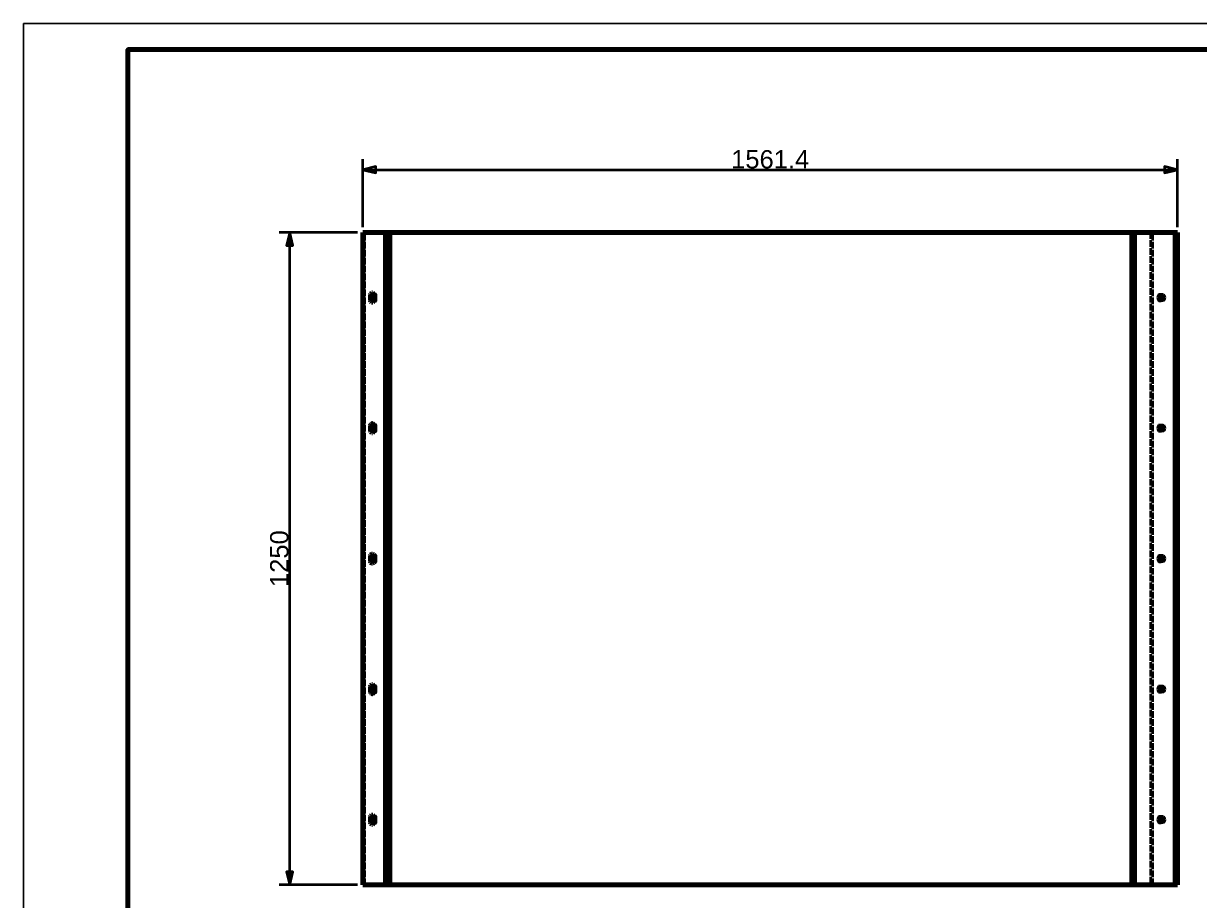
# Model space of a CAD drawing. Header units: millimetres. Extents: x 0 to 420, y 0 to 297.
# Drawn here: x 0 to 225.3, y 129 to 297 of the extents above; entities that cross this region are included whole.
import ezdxf
from ezdxf.enums import TextEntityAlignment as Align

# ---------------------------------------------------------------- set-up
doc = ezdxf.new("R2010")
doc.units = ezdxf.units.MM
doc.linetypes.add('DASHED', pattern=[1.524, 1.27, -0.254])
doc.styles.add('GOST', font='Arial')

msp = doc.modelspace()

# ---------------------------------------------------------------- linework, layer by layer
at = {"color": 7, "lineweight": 35}
for p, q in [((65, 258), (65, 271)), ((221.14, 258), (221.14, 271)), ((65, 269), (221.14, 269)), ((64, 257), (49, 257)), ((51, 132), (51, 257)), ((64, 132), (49, 132))]:
    msp.add_line(p, q, dxfattribs=at)
at = {"color": 1, "lineweight": 70}
for p, q in [((69.34, 257), (65, 257)), ((65, 132), (65, 257)), ((69.38, 257), (69.34, 257)), ((69.34, 257), (69.34, 132)), ((69.42, 257), (69.38, 257)), ((69.47, 257), (69.42, 257)), ((69.52, 257), (69.47, 257)), ((69.58, 257), (69.52, 257)), ((69.64, 257), (69.58, 257)), ((69.7, 257), (69.64, 257)), ((69.77, 257), (69.7, 257)), ((69.83, 257), (69.77, 257)), ((69.9, 257), (69.83, 257)), ((69.97, 257), (69.9, 257)), ((70.05, 257), (69.97, 257)), ((70.12, 257), (70.05, 257)), ((70.19, 257), (70.12, 257)), ((212.37, 257), (70.19, 257)), ((70.19, 257), (70.19, 132)), ((212.41, 257), (212.37, 257)), ((212.37, 257), (212.37, 132)), ((212.45, 257), (212.41, 257)), ((212.49, 257), (212.45, 257)), ((212.52, 257), (212.49, 257)), ((212.56, 257), (212.52, 257)), ((212.6, 257), (212.56, 257)), ((212.64, 257), (212.6, 257)), ((212.68, 257), (212.64, 257)), ((212.71, 257), (212.68, 257)), ((212.75, 257), (212.71, 257)), ((212.78, 257), (212.75, 257)), ((212.82, 257), (212.78, 257)), ((212.85, 257), (212.82, 257)), ((212.89, 257), (212.85, 257)), ((220.65, 257), (212.89, 257)), ((212.89, 257), (212.89, 132)), ((220.71, 257), (220.65, 257)), ((220.65, 257), (220.65, 132)), ((220.77, 257), (220.71, 257)), ((220.83, 257), (220.77, 257)), ((220.88, 257), (220.83, 257)), ((220.93, 257), (220.88, 257)), ((220.97, 257), (220.93, 257)), ((221.01, 257), (220.97, 257)), ((221.04, 257), (221.01, 257)), ((221.07, 257), (221.04, 257)), ((221.09, 257), (221.07, 257)), ((221.11, 257), (221.09, 257)), ((221.13, 257), (221.11, 257)), ((221.14, 257), (221.13, 257)), ((221.14, 257), (221.14, 257)), ((221.14, 132), (221.14, 257)), ((66.52, 245.03), (66.49, 244.8)), ((66.49, 244.8), (66.49, 244.2)), ((66.49, 244.8), (66.92, 244.8)), ((66.49, 244.2), (66.52, 243.97)), ((66.49, 244.2), (66.92, 244.2)), ((66.58, 245.22), (66.52, 245.03)), ((66.52, 243.97), (66.58, 243.78)), ((66.63, 245.3), (66.58, 245.22)), ((66.58, 243.78), (66.63, 243.7)), ((66.68, 245.35), (66.63, 245.3)), ((66.63, 243.7), (66.68, 243.65)), ((66.74, 245.39), (66.68, 245.35)), ((66.68, 243.65), (66.74, 243.61)), ((66.8, 245.4), (66.74, 245.39)), ((66.74, 243.61), (66.8, 243.6)), ((66.86, 245.39), (66.8, 245.4)), ((66.8, 243.6), (66.86, 243.61)), ((66.92, 245.35), (66.86, 245.39)), ((66.86, 243.61), (66.92, 243.65)), ((66.97, 245.3), (66.92, 245.35)), ((66.92, 244.8), (66.95, 245.03)), ((66.92, 244.2), (66.92, 244.8)), ((66.95, 243.97), (66.92, 244.2)), ((66.92, 243.65), (66.97, 243.7)), ((66.95, 245.03), (67.02, 245.23)), ((67.02, 243.77), (66.95, 243.97)), ((67.02, 245.22), (66.97, 245.3)), ((66.97, 243.7), (67.02, 243.78)), ((67.09, 245.03), (67.02, 245.22)), ((67.02, 243.78), (67.09, 243.97)), ((67.11, 244.8), (67.09, 245.03)), ((67.09, 243.97), (67.11, 244.2)), ((67.11, 244.2), (67.11, 244.8)), ((66.52, 220.03), (66.49, 219.8)), ((66.49, 219.8), (66.49, 219.2)), ((66.49, 219.8), (66.92, 219.8)), ((66.49, 219.2), (66.52, 218.97)), ((66.49, 219.2), (66.92, 219.2)), ((66.58, 220.22), (66.52, 220.03)), ((66.52, 218.97), (66.58, 218.78)), ((66.63, 220.3), (66.58, 220.22)), ((66.58, 218.78), (66.63, 218.7)), ((66.68, 220.35), (66.63, 220.3)), ((66.63, 218.7), (66.68, 218.65)), ((66.74, 220.39), (66.68, 220.35)), ((66.68, 218.65), (66.74, 218.61)), ((66.8, 220.4), (66.74, 220.39)), ((66.74, 218.61), (66.8, 218.6)), ((66.86, 220.39), (66.8, 220.4)), ((66.8, 218.6), (66.86, 218.61)), ((66.92, 220.35), (66.86, 220.39)), ((66.86, 218.61), (66.92, 218.65)), ((66.97, 220.3), (66.92, 220.35)), ((66.92, 219.8), (66.95, 220.03)), ((66.92, 219.2), (66.92, 219.8)), ((66.95, 218.97), (66.92, 219.2)), ((66.92, 218.65), (66.97, 218.7)), ((66.95, 220.03), (67.02, 220.23)), ((67.02, 218.77), (66.95, 218.97)), ((67.02, 220.22), (66.97, 220.3)), ((66.97, 218.7), (67.02, 218.78)), ((67.09, 220.03), (67.02, 220.22)), ((67.02, 218.78), (67.09, 218.97)), ((67.11, 219.8), (67.09, 220.03)), ((67.09, 218.97), (67.11, 219.2)), ((67.11, 219.2), (67.11, 219.8)), ((66.52, 195.03), (66.49, 194.8)), ((66.49, 194.8), (66.49, 194.2)), ((66.49, 194.8), (66.92, 194.8)), ((66.49, 194.2), (66.52, 193.97)), ((66.49, 194.2), (66.92, 194.2)), ((66.58, 195.22), (66.52, 195.03)), ((66.52, 193.97), (66.58, 193.78)), ((66.63, 195.3), (66.58, 195.22)), ((66.68, 195.35), (66.63, 195.3)), ((66.74, 195.39), (66.68, 195.35)), ((66.8, 195.4), (66.74, 195.39)), ((66.86, 195.39), (66.8, 195.4)), ((66.92, 195.35), (66.86, 195.39)), ((66.97, 195.3), (66.92, 195.35)), ((66.92, 194.8), (66.95, 195.03)), ((66.92, 194.2), (66.92, 194.8)), ((66.95, 193.97), (66.92, 194.2)), ((66.95, 195.03), (67.02, 195.23)), ((67.02, 193.77), (66.95, 193.97)), ((67.02, 195.22), (66.97, 195.3)), ((67.09, 195.03), (67.02, 195.22)), ((67.02, 193.78), (67.09, 193.97)), ((67.11, 194.8), (67.09, 195.03)), ((67.09, 193.97), (67.11, 194.2)), ((67.11, 194.2), (67.11, 194.8)), ((66.58, 193.78), (66.63, 193.7)), ((66.63, 193.7), (66.68, 193.65)), ((66.68, 193.65), (66.74, 193.61)), ((66.74, 193.61), (66.8, 193.6)), ((66.8, 193.6), (66.86, 193.61)), ((66.86, 193.61), (66.92, 193.65)), ((66.92, 193.65), (66.97, 193.7)), ((66.97, 193.7), (67.02, 193.78)), ((66.52, 170.03), (66.49, 169.8)), ((66.49, 169.8), (66.49, 169.2)), ((66.49, 169.8), (66.92, 169.8)), ((66.49, 169.2), (66.52, 168.97)), ((66.49, 169.2), (66.92, 169.2)), ((66.58, 170.22), (66.52, 170.03)), ((66.63, 170.3), (66.58, 170.22)), ((66.68, 170.35), (66.63, 170.3)), ((66.74, 170.39), (66.68, 170.35)), ((66.8, 170.4), (66.74, 170.39)), ((66.86, 170.39), (66.8, 170.4)), ((66.92, 170.35), (66.86, 170.39)), ((66.97, 170.3), (66.92, 170.35)), ((66.92, 169.8), (66.95, 170.03)), ((66.92, 169.2), (66.92, 169.8)), ((66.95, 168.97), (66.92, 169.2)), ((66.95, 170.03), (67.02, 170.23)), ((67.02, 170.22), (66.97, 170.3)), ((67.09, 170.03), (67.02, 170.22)), ((67.11, 169.8), (67.09, 170.03)), ((67.09, 168.97), (67.11, 169.2)), ((67.11, 169.2), (67.11, 169.8)), ((66.52, 168.97), (66.58, 168.78)), ((66.58, 168.78), (66.63, 168.7)), ((66.63, 168.7), (66.68, 168.65)), ((66.68, 168.65), (66.74, 168.61)), ((66.74, 168.61), (66.8, 168.6)), ((66.8, 168.6), (66.86, 168.61)), ((66.86, 168.61), (66.92, 168.65)), ((66.92, 168.65), (66.97, 168.7)), ((67.02, 168.77), (66.95, 168.97)), ((66.97, 168.7), (67.02, 168.78)), ((67.02, 168.78), (67.09, 168.97)), ((66.52, 145.03), (66.49, 144.8)), ((66.49, 144.8), (66.49, 144.2)), ((66.49, 144.8), (66.92, 144.8)), ((66.58, 145.22), (66.52, 145.03)), ((66.63, 145.3), (66.58, 145.22)), ((66.68, 145.35), (66.63, 145.3)), ((66.74, 145.39), (66.68, 145.35)), ((66.8, 145.4), (66.74, 145.39)), ((66.86, 145.39), (66.8, 145.4)), ((66.92, 145.35), (66.86, 145.39)), ((66.97, 145.3), (66.92, 145.35)), ((66.92, 144.8), (66.95, 145.03)), ((66.92, 144.2), (66.92, 144.8)), ((66.95, 145.03), (67.02, 145.23)), ((67.02, 145.22), (66.97, 145.3)), ((67.09, 145.03), (67.02, 145.22)), ((67.11, 144.8), (67.09, 145.03)), ((67.11, 144.2), (67.11, 144.8)), ((66.49, 144.2), (66.52, 143.97)), ((66.49, 144.2), (66.92, 144.2)), ((66.52, 143.97), (66.58, 143.78)), ((66.58, 143.78), (66.63, 143.7)), ((66.63, 143.7), (66.68, 143.65)), ((66.68, 143.65), (66.74, 143.61)), ((66.74, 143.61), (66.8, 143.6)), ((66.8, 143.6), (66.86, 143.61)), ((66.86, 143.61), (66.92, 143.65)), ((66.95, 143.97), (66.92, 144.2)), ((66.92, 143.65), (66.97, 143.7)), ((67.02, 143.77), (66.95, 143.97)), ((66.97, 143.7), (67.02, 143.78)), ((67.02, 143.78), (67.09, 143.97)), ((67.09, 143.97), (67.11, 144.2)), ((69.34, 132), (65, 132)), ((69.38, 132), (69.34, 132)), ((69.42, 132), (69.38, 132)), ((69.47, 132), (69.42, 132)), ((69.52, 132), (69.47, 132)), ((69.58, 132), (69.52, 132)), ((69.64, 132), (69.58, 132)), ((69.7, 132), (69.64, 132)), ((69.77, 132), (69.7, 132)), ((69.83, 132), (69.77, 132)), ((69.9, 132), (69.83, 132)), ((69.97, 132), (69.9, 132)), ((70.05, 132), (69.97, 132)), ((70.12, 132), (70.05, 132)), ((70.19, 132), (70.12, 132)), ((212.37, 132), (70.19, 132)), ((212.41, 132), (212.37, 132)), ((212.45, 132), (212.41, 132)), ((212.49, 132), (212.45, 132)), ((212.52, 132), (212.49, 132)), ((212.56, 132), (212.52, 132)), ((212.6, 132), (212.56, 132)), ((212.64, 132), (212.6, 132)), ((212.68, 132), (212.64, 132)), ((212.71, 132), (212.68, 132)), ((212.75, 132), (212.71, 132)), ((212.78, 132), (212.75, 132)), ((212.82, 132), (212.78, 132)), ((212.85, 132), (212.82, 132)), ((212.89, 132), (212.85, 132)), ((220.65, 132), (212.89, 132)), ((220.71, 132), (220.65, 132)), ((220.77, 132), (220.71, 132)), ((220.83, 132), (220.77, 132)), ((220.88, 132), (220.83, 132)), ((220.93, 132), (220.88, 132)), ((220.97, 132), (220.93, 132)), ((221.01, 132), (220.97, 132)), ((221.04, 132), (221.01, 132)), ((221.07, 132), (221.04, 132)), ((221.09, 132), (221.07, 132)), ((221.11, 132), (221.09, 132)), ((221.13, 132), (221.11, 132)), ((221.14, 132), (221.13, 132)), ((221.14, 132), (221.14, 132))]:
    msp.add_line(p, q, dxfattribs=at)
at = {"color": 5, "linetype": 'DASHED', "lineweight": 35}
for p, q in [((65, 257), (65.43, 257)), ((65.43, 257), (69.76, 257)), ((65.43, 132), (65.43, 257)), ((69.76, 257), (69.34, 257)), ((69.76, 257), (69.78, 257)), ((69.78, 257), (69.81, 257)), ((69.81, 257), (69.83, 257)), ((69.83, 257), (69.86, 257)), ((69.86, 257), (69.88, 257)), ((69.88, 257), (69.91, 257)), ((69.91, 257), (69.95, 257)), ((69.95, 257), (69.98, 257)), ((69.98, 257), (70.01, 257)), ((70.01, 257), (70.05, 257)), ((70.05, 257), (70.08, 257)), ((70.08, 257), (70.12, 257)), ((70.12, 257), (70.16, 257)), ((70.16, 257), (70.19, 257)), ((70.19, 257), (212.37, 257)), ((212.37, 257), (212.39, 257)), ((212.39, 257), (212.41, 257)), ((212.41, 257), (212.43, 257)), ((212.43, 257), (212.45, 257)), ((212.45, 257), (212.47, 257)), ((212.47, 257), (212.49, 257)), ((212.49, 257), (212.5, 257)), ((212.5, 257), (212.52, 257)), ((212.52, 257), (212.54, 257)), ((212.54, 257), (212.56, 257)), ((212.56, 257), (212.58, 257)), ((212.58, 257), (212.59, 257)), ((212.59, 257), (212.61, 257)), ((212.61, 257), (212.63, 257)), ((212.63, 257), (212.89, 257)), ((212.63, 257), (220.4, 257)), ((215.98, 257), (215.98, 132)), ((220.57, 257), (215.98, 257)), ((216.41, 257), (215.98, 257)), ((216.41, 257), (221, 257)), ((216.41, 132), (216.41, 257)), ((220.4, 257), (220.65, 257)), ((220.4, 257), (220.43, 257)), ((220.43, 257), (220.46, 257)), ((220.46, 257), (220.48, 257)), ((220.48, 257), (220.51, 257)), ((220.51, 257), (220.53, 257)), ((220.53, 257), (220.55, 257)), ((220.55, 257), (220.57, 257)), ((220.57, 257), (220.59, 257)), ((220.58, 257), (220.57, 257)), ((220.57, 257), (221, 257)), ((220.59, 257), (220.58, 257)), ((220.59, 257), (220.6, 257)), ((220.6, 257), (220.59, 257)), ((220.59, 257), (220.59, 257)), ((220.6, 257), (220.62, 257)), ((220.61, 257), (220.6, 257)), ((220.62, 257), (220.61, 257)), ((220.61, 257), (220.61, 257)), ((220.62, 257), (220.63, 257)), ((220.63, 257), (220.62, 257)), ((220.62, 257), (220.62, 257)), ((220.63, 257), (220.63, 257)), ((220.63, 257), (220.64, 257)), ((220.64, 257), (220.63, 257)), ((220.63, 257), (220.63, 257)), ((220.63, 257), (220.63, 257)), ((220.64, 257), (220.64, 257)), ((220.64, 257), (220.64, 257)), ((220.64, 257), (220.64, 257)), ((221, 257), (221.01, 257)), ((221.01, 257), (221.03, 257)), ((221.03, 257), (221.05, 257)), ((221.05, 257), (221.06, 257)), ((221.06, 257), (221.08, 257)), ((221.08, 257), (221.09, 257)), ((221.09, 257), (221.1, 257)), ((221.1, 257), (221.11, 257)), ((221.11, 257), (221.12, 257)), ((221.12, 257), (221.13, 257)), ((221.13, 257), (221.13, 257)), ((221.13, 257), (221.13, 257)), ((221.13, 257), (221.14, 257)), ((221.14, 257), (221.14, 257)), ((67.02, 245.23), (67.06, 245.3)), ((67.06, 243.7), (67.02, 243.77)), ((67.06, 245.3), (67.12, 245.36)), ((67.12, 243.64), (67.06, 243.7)), ((67.12, 245.36), (67.17, 245.39)), ((67.17, 243.61), (67.12, 243.64)), ((67.17, 245.39), (67.23, 245.4)), ((67.23, 243.6), (67.17, 243.61)), ((67.23, 245.4), (67.29, 245.39)), ((67.29, 243.61), (67.23, 243.6)), ((67.29, 245.39), (67.35, 245.35)), ((67.35, 243.65), (67.29, 243.61)), ((67.35, 245.35), (67.4, 245.3)), ((67.4, 243.7), (67.35, 243.65)), ((67.4, 245.3), (67.45, 245.22)), ((67.45, 243.78), (67.4, 243.7)), ((67.45, 245.22), (67.52, 245.03)), ((67.52, 243.97), (67.45, 243.78)), ((67.52, 245.03), (67.54, 244.8)), ((67.54, 244.2), (67.52, 243.97)), ((67.54, 244.8), (67.54, 244.2)), ((217.35, 244.73), (217.32, 244.5)), ((217.32, 244.5), (217.35, 244.27)), ((217.41, 244.92), (217.35, 244.73)), ((217.35, 244.27), (217.41, 244.08)), ((217.46, 245), (217.41, 244.92)), ((217.41, 244.08), (217.46, 244)), ((217.51, 245.05), (217.46, 245)), ((217.46, 244), (217.51, 243.95)), ((217.57, 245.09), (217.51, 245.05)), ((217.51, 243.95), (217.57, 243.91)), ((217.63, 245.1), (217.57, 245.09)), ((217.57, 243.91), (217.63, 243.9)), ((218.06, 245.1), (217.63, 245.1)), ((217.94, 245.1), (217.63, 245.1)), ((218.06, 243.9), (217.63, 243.9)), ((217.63, 243.9), (217.94, 243.9)), ((217.75, 244.5), (217.77, 244.73)), ((217.77, 244.27), (217.75, 244.5)), ((217.77, 244.73), (217.84, 244.92)), ((217.84, 244.08), (217.77, 244.27)), ((217.84, 244.92), (217.89, 245)), ((217.89, 244), (217.84, 244.08)), ((217.89, 245), (217.94, 245.05)), ((217.94, 243.95), (217.89, 244)), ((218, 245.09), (217.94, 245.1)), ((218.37, 245.1), (217.94, 245.1)), ((217.94, 245.05), (218, 245.09)), ((218, 243.91), (217.94, 243.95)), ((217.94, 243.9), (218, 243.91)), ((218.37, 243.9), (217.94, 243.9)), ((218, 245.09), (218.06, 245.1)), ((218.06, 245.05), (218, 245.09)), ((218, 243.91), (218.06, 243.95)), ((218.06, 243.9), (218, 243.91)), ((218.06, 245.1), (218.37, 245.1)), ((218.11, 245), (218.06, 245.05)), ((218.06, 243.95), (218.11, 244)), ((218.37, 243.9), (218.06, 243.9)), ((218.16, 244.92), (218.11, 245)), ((218.11, 244), (218.16, 244.08)), ((218.23, 244.73), (218.16, 244.92)), ((218.16, 244.08), (218.23, 244.27)), ((218.25, 244.5), (218.23, 244.73)), ((218.23, 244.27), (218.25, 244.5)), ((218.37, 245.1), (218.43, 245.09)), ((218.43, 243.91), (218.37, 243.9)), ((218.43, 245.09), (218.49, 245.05)), ((218.49, 243.95), (218.43, 243.91)), ((218.49, 245.05), (218.54, 245)), ((218.54, 244), (218.49, 243.95)), ((218.54, 245), (218.59, 244.92)), ((218.59, 244.08), (218.54, 244)), ((218.59, 244.92), (218.65, 244.73)), ((218.65, 244.27), (218.59, 244.08)), ((218.65, 244.73), (218.68, 244.5)), ((218.68, 244.5), (218.65, 244.27)), ((67.02, 220.23), (67.06, 220.3)), ((67.06, 218.7), (67.02, 218.77)), ((67.06, 220.3), (67.12, 220.36)), ((67.12, 218.64), (67.06, 218.7)), ((67.12, 220.36), (67.17, 220.39)), ((67.17, 218.61), (67.12, 218.64)), ((67.17, 220.39), (67.23, 220.4)), ((67.23, 218.6), (67.17, 218.61)), ((67.23, 220.4), (67.29, 220.39)), ((67.29, 218.61), (67.23, 218.6)), ((67.29, 220.39), (67.35, 220.35)), ((67.35, 218.65), (67.29, 218.61)), ((67.35, 220.35), (67.4, 220.3)), ((67.4, 218.7), (67.35, 218.65)), ((67.4, 220.3), (67.45, 220.22)), ((67.45, 218.78), (67.4, 218.7)), ((67.45, 220.22), (67.52, 220.03)), ((67.52, 218.97), (67.45, 218.78)), ((67.52, 220.03), (67.54, 219.8)), ((67.54, 219.2), (67.52, 218.97)), ((67.54, 219.8), (67.54, 219.2)), ((217.35, 219.73), (217.32, 219.5)), ((217.32, 219.5), (217.35, 219.27)), ((217.41, 219.92), (217.35, 219.73)), ((217.35, 219.27), (217.41, 219.08)), ((217.46, 220), (217.41, 219.92)), ((217.41, 219.08), (217.46, 219)), ((217.51, 220.05), (217.46, 220)), ((217.46, 219), (217.51, 218.95)), ((217.57, 220.09), (217.51, 220.05)), ((217.51, 218.95), (217.57, 218.91)), ((217.63, 220.1), (217.57, 220.09)), ((217.57, 218.91), (217.63, 218.9)), ((218.06, 220.1), (217.63, 220.1)), ((217.94, 220.1), (217.63, 220.1)), ((218.06, 218.9), (217.63, 218.9)), ((217.63, 218.9), (217.94, 218.9)), ((217.75, 219.5), (217.77, 219.73)), ((217.77, 219.27), (217.75, 219.5)), ((217.77, 219.73), (217.84, 219.92)), ((217.84, 219.08), (217.77, 219.27)), ((217.84, 219.92), (217.89, 220)), ((217.89, 219), (217.84, 219.08)), ((217.89, 220), (217.94, 220.05)), ((217.94, 218.95), (217.89, 219)), ((218, 220.09), (217.94, 220.1)), ((218.37, 220.1), (217.94, 220.1)), ((217.94, 220.05), (218, 220.09)), ((218, 218.91), (217.94, 218.95)), ((217.94, 218.9), (218, 218.91)), ((218.37, 218.9), (217.94, 218.9)), ((218, 220.09), (218.06, 220.1)), ((218.06, 220.05), (218, 220.09)), ((218, 218.91), (218.06, 218.95)), ((218.06, 218.9), (218, 218.91)), ((218.06, 220.1), (218.37, 220.1)), ((218.11, 220), (218.06, 220.05)), ((218.06, 218.95), (218.11, 219)), ((218.37, 218.9), (218.06, 218.9)), ((218.16, 219.92), (218.11, 220)), ((218.11, 219), (218.16, 219.08)), ((218.23, 219.73), (218.16, 219.92)), ((218.16, 219.08), (218.23, 219.27)), ((218.25, 219.5), (218.23, 219.73)), ((218.23, 219.27), (218.25, 219.5)), ((218.37, 220.1), (218.43, 220.09)), ((218.43, 218.91), (218.37, 218.9)), ((218.43, 220.09), (218.49, 220.05)), ((218.49, 218.95), (218.43, 218.91)), ((218.49, 220.05), (218.54, 220)), ((218.54, 219), (218.49, 218.95)), ((218.54, 220), (218.59, 219.92)), ((218.59, 219.08), (218.54, 219)), ((218.59, 219.92), (218.65, 219.73)), ((218.65, 219.27), (218.59, 219.08)), ((218.65, 219.73), (218.68, 219.5)), ((218.68, 219.5), (218.65, 219.27)), ((67.02, 195.23), (67.06, 195.3)), ((67.06, 195.3), (67.12, 195.36)), ((67.12, 195.36), (67.17, 195.39)), ((67.17, 195.39), (67.23, 195.4)), ((67.23, 195.4), (67.29, 195.39)), ((67.29, 195.39), (67.35, 195.35)), ((67.35, 195.35), (67.4, 195.3)), ((67.4, 195.3), (67.45, 195.22)), ((67.45, 195.22), (67.52, 195.03)), ((67.52, 193.97), (67.45, 193.78)), ((67.52, 195.03), (67.54, 194.8)), ((67.54, 194.2), (67.52, 193.97)), ((67.54, 194.8), (67.54, 194.2)), ((217.35, 194.73), (217.32, 194.5)), ((217.32, 194.5), (217.35, 194.27)), ((217.41, 194.92), (217.35, 194.73)), ((217.35, 194.27), (217.41, 194.08)), ((217.46, 195), (217.41, 194.92)), ((217.41, 194.08), (217.46, 194)), ((217.51, 195.05), (217.46, 195)), ((217.46, 194), (217.51, 193.95)), ((217.57, 195.09), (217.51, 195.05)), ((217.51, 193.95), (217.57, 193.91)), ((217.63, 195.1), (217.57, 195.09)), ((217.57, 193.91), (217.63, 193.9)), ((218.06, 195.1), (217.63, 195.1)), ((217.94, 195.1), (217.63, 195.1)), ((218.06, 193.9), (217.63, 193.9)), ((217.63, 193.9), (217.94, 193.9)), ((217.75, 194.5), (217.77, 194.73)), ((217.77, 194.27), (217.75, 194.5)), ((217.77, 194.73), (217.84, 194.92)), ((217.84, 194.08), (217.77, 194.27)), ((217.84, 194.92), (217.89, 195)), ((217.89, 194), (217.84, 194.08)), ((217.89, 195), (217.94, 195.05)), ((217.94, 193.95), (217.89, 194)), ((218, 195.09), (217.94, 195.1)), ((218.37, 195.1), (217.94, 195.1)), ((217.94, 195.05), (218, 195.09)), ((218, 193.91), (217.94, 193.95)), ((217.94, 193.9), (218, 193.91)), ((218.37, 193.9), (217.94, 193.9)), ((218, 195.09), (218.06, 195.1)), ((218.06, 195.05), (218, 195.09)), ((218, 193.91), (218.06, 193.95)), ((218.06, 193.9), (218, 193.91)), ((218.06, 195.1), (218.37, 195.1)), ((218.11, 195), (218.06, 195.05)), ((218.06, 193.95), (218.11, 194)), ((218.37, 193.9), (218.06, 193.9)), ((218.16, 194.92), (218.11, 195)), ((218.11, 194), (218.16, 194.08)), ((218.23, 194.73), (218.16, 194.92)), ((218.16, 194.08), (218.23, 194.27)), ((218.25, 194.5), (218.23, 194.73)), ((218.23, 194.27), (218.25, 194.5)), ((218.37, 195.1), (218.43, 195.09)), ((218.43, 193.91), (218.37, 193.9)), ((218.43, 195.09), (218.49, 195.05)), ((218.49, 193.95), (218.43, 193.91)), ((218.49, 195.05), (218.54, 195)), ((218.54, 194), (218.49, 193.95)), ((218.54, 195), (218.59, 194.92)), ((218.59, 194.08), (218.54, 194)), ((218.59, 194.92), (218.65, 194.73)), ((218.65, 194.27), (218.59, 194.08)), ((218.65, 194.73), (218.68, 194.5)), ((218.68, 194.5), (218.65, 194.27)), ((67.06, 193.7), (67.02, 193.77)), ((67.12, 193.64), (67.06, 193.7)), ((67.17, 193.61), (67.12, 193.64)), ((67.23, 193.6), (67.17, 193.61)), ((67.29, 193.61), (67.23, 193.6)), ((67.35, 193.65), (67.29, 193.61)), ((67.4, 193.7), (67.35, 193.65)), ((67.45, 193.78), (67.4, 193.7)), ((67.02, 170.23), (67.06, 170.3)), ((67.06, 170.3), (67.12, 170.36)), ((67.12, 170.36), (67.17, 170.39)), ((67.17, 170.39), (67.23, 170.4)), ((67.23, 170.4), (67.29, 170.39)), ((67.29, 170.39), (67.35, 170.35)), ((67.35, 170.35), (67.4, 170.3)), ((67.4, 170.3), (67.45, 170.22)), ((67.45, 170.22), (67.52, 170.03)), ((67.52, 170.03), (67.54, 169.8)), ((67.54, 169.2), (67.52, 168.97)), ((67.54, 169.8), (67.54, 169.2)), ((217.35, 169.73), (217.32, 169.5)), ((217.32, 169.5), (217.35, 169.27)), ((217.41, 169.92), (217.35, 169.73)), ((217.35, 169.27), (217.41, 169.08)), ((217.46, 170), (217.41, 169.92)), ((217.41, 169.08), (217.46, 169)), ((217.51, 170.05), (217.46, 170)), ((217.57, 170.09), (217.51, 170.05)), ((217.63, 170.1), (217.57, 170.09)), ((218.06, 170.1), (217.63, 170.1)), ((217.94, 170.1), (217.63, 170.1)), ((217.75, 169.5), (217.77, 169.73)), ((217.77, 169.27), (217.75, 169.5)), ((217.77, 169.73), (217.84, 169.92)), ((217.84, 169.08), (217.77, 169.27)), ((217.84, 169.92), (217.89, 170)), ((217.89, 169), (217.84, 169.08)), ((217.89, 170), (217.94, 170.05)), ((218, 170.09), (217.94, 170.1)), ((218.37, 170.1), (217.94, 170.1)), ((217.94, 170.05), (218, 170.09)), ((218, 170.09), (218.06, 170.1)), ((218.06, 170.05), (218, 170.09)), ((218.06, 170.1), (218.37, 170.1)), ((218.11, 170), (218.06, 170.05)), ((218.16, 169.92), (218.11, 170)), ((218.11, 169), (218.16, 169.08)), ((218.23, 169.73), (218.16, 169.92)), ((218.16, 169.08), (218.23, 169.27)), ((218.25, 169.5), (218.23, 169.73)), ((218.23, 169.27), (218.25, 169.5)), ((218.37, 170.1), (218.43, 170.09)), ((218.43, 170.09), (218.49, 170.05)), ((218.49, 170.05), (218.54, 170)), ((218.54, 170), (218.59, 169.92)), ((218.59, 169.08), (218.54, 169)), ((218.59, 169.92), (218.65, 169.73)), ((218.65, 169.27), (218.59, 169.08)), ((218.65, 169.73), (218.68, 169.5)), ((218.68, 169.5), (218.65, 169.27)), ((67.06, 168.7), (67.02, 168.77)), ((67.12, 168.64), (67.06, 168.7)), ((67.17, 168.61), (67.12, 168.64)), ((67.23, 168.6), (67.17, 168.61)), ((67.29, 168.61), (67.23, 168.6)), ((67.35, 168.65), (67.29, 168.61)), ((67.4, 168.7), (67.35, 168.65)), ((67.45, 168.78), (67.4, 168.7)), ((67.52, 168.97), (67.45, 168.78)), ((217.46, 169), (217.51, 168.95)), ((217.51, 168.95), (217.57, 168.91)), ((217.57, 168.91), (217.63, 168.9)), ((218.06, 168.9), (217.63, 168.9)), ((217.63, 168.9), (217.94, 168.9)), ((217.94, 168.95), (217.89, 169)), ((218, 168.91), (217.94, 168.95)), ((217.94, 168.9), (218, 168.91)), ((218.37, 168.9), (217.94, 168.9)), ((218, 168.91), (218.06, 168.95)), ((218.06, 168.9), (218, 168.91)), ((218.06, 168.95), (218.11, 169)), ((218.37, 168.9), (218.06, 168.9)), ((218.43, 168.91), (218.37, 168.9)), ((218.49, 168.95), (218.43, 168.91)), ((218.54, 169), (218.49, 168.95)), ((67.02, 145.23), (67.06, 145.3)), ((67.06, 145.3), (67.12, 145.36)), ((67.12, 145.36), (67.17, 145.39)), ((67.17, 145.39), (67.23, 145.4)), ((67.23, 145.4), (67.29, 145.39)), ((67.29, 145.39), (67.35, 145.35)), ((67.35, 145.35), (67.4, 145.3)), ((67.4, 145.3), (67.45, 145.22)), ((67.45, 145.22), (67.52, 145.03)), ((67.52, 145.03), (67.54, 144.8)), ((67.54, 144.8), (67.54, 144.2)), ((217.35, 144.73), (217.32, 144.5)), ((217.32, 144.5), (217.35, 144.27)), ((217.41, 144.92), (217.35, 144.73)), ((217.35, 144.27), (217.41, 144.08)), ((217.46, 145), (217.41, 144.92)), ((217.51, 145.05), (217.46, 145)), ((217.57, 145.09), (217.51, 145.05)), ((217.63, 145.1), (217.57, 145.09)), ((218.06, 145.1), (217.63, 145.1)), ((217.94, 145.1), (217.63, 145.1)), ((217.75, 144.5), (217.77, 144.73)), ((217.77, 144.27), (217.75, 144.5)), ((217.77, 144.73), (217.84, 144.92)), ((217.84, 144.08), (217.77, 144.27)), ((217.84, 144.92), (217.89, 145)), ((217.89, 145), (217.94, 145.05)), ((218, 145.09), (217.94, 145.1)), ((218.37, 145.1), (217.94, 145.1)), ((217.94, 145.05), (218, 145.09)), ((218, 145.09), (218.06, 145.1)), ((218.06, 145.05), (218, 145.09)), ((218.06, 145.1), (218.37, 145.1)), ((218.11, 145), (218.06, 145.05)), ((218.16, 144.92), (218.11, 145)), ((218.23, 144.73), (218.16, 144.92)), ((218.16, 144.08), (218.23, 144.27)), ((218.25, 144.5), (218.23, 144.73)), ((218.23, 144.27), (218.25, 144.5)), ((218.37, 145.1), (218.43, 145.09)), ((218.43, 145.09), (218.49, 145.05)), ((218.49, 145.05), (218.54, 145)), ((218.54, 145), (218.59, 144.92)), ((218.59, 144.92), (218.65, 144.73)), ((218.65, 144.27), (218.59, 144.08)), ((218.65, 144.73), (218.68, 144.5)), ((218.68, 144.5), (218.65, 144.27)), ((67.06, 143.7), (67.02, 143.77)), ((67.12, 143.64), (67.06, 143.7)), ((67.17, 143.61), (67.12, 143.64)), ((67.23, 143.6), (67.17, 143.61)), ((67.29, 143.61), (67.23, 143.6)), ((67.35, 143.65), (67.29, 143.61)), ((67.4, 143.7), (67.35, 143.65)), ((67.45, 143.78), (67.4, 143.7)), ((67.52, 143.97), (67.45, 143.78)), ((67.54, 144.2), (67.52, 143.97)), ((217.41, 144.08), (217.46, 144)), ((217.46, 144), (217.51, 143.95)), ((217.51, 143.95), (217.57, 143.91)), ((217.57, 143.91), (217.63, 143.9)), ((218.06, 143.9), (217.63, 143.9)), ((217.63, 143.9), (217.94, 143.9)), ((217.89, 144), (217.84, 144.08)), ((217.94, 143.95), (217.89, 144)), ((218, 143.91), (217.94, 143.95)), ((217.94, 143.9), (218, 143.91)), ((218.37, 143.9), (217.94, 143.9)), ((218, 143.91), (218.06, 143.95)), ((218.06, 143.9), (218, 143.91)), ((218.06, 143.95), (218.11, 144)), ((218.37, 143.9), (218.06, 143.9)), ((218.11, 144), (218.16, 144.08)), ((218.43, 143.91), (218.37, 143.9)), ((218.49, 143.95), (218.43, 143.91)), ((218.54, 144), (218.49, 143.95)), ((218.59, 144.08), (218.54, 144)), ((65, 132), (65.43, 132)), ((69.76, 132), (65.43, 132)), ((69.34, 132), (69.76, 132)), ((69.78, 132), (69.76, 132)), ((69.81, 132), (69.78, 132)), ((69.83, 132), (69.81, 132)), ((69.86, 132), (69.83, 132)), ((69.88, 132), (69.86, 132)), ((69.91, 132), (69.88, 132)), ((69.95, 132), (69.91, 132)), ((69.98, 132), (69.95, 132)), ((70.01, 132), (69.98, 132)), ((70.05, 132), (70.01, 132)), ((70.08, 132), (70.05, 132)), ((70.12, 132), (70.08, 132)), ((70.16, 132), (70.12, 132)), ((70.19, 132), (70.16, 132)), ((212.37, 132), (70.19, 132)), ((212.39, 132), (212.37, 132)), ((212.41, 132), (212.39, 132)), ((212.43, 132), (212.41, 132)), ((212.45, 132), (212.43, 132)), ((212.47, 132), (212.45, 132)), ((212.49, 132), (212.47, 132)), ((212.5, 132), (212.49, 132)), ((212.52, 132), (212.5, 132)), ((212.54, 132), (212.52, 132)), ((212.56, 132), (212.54, 132)), ((212.58, 132), (212.56, 132)), ((212.59, 132), (212.58, 132)), ((212.61, 132), (212.59, 132)), ((212.63, 132), (212.61, 132)), ((220.4, 132), (212.63, 132)), ((212.89, 132), (212.63, 132)), ((215.98, 132), (220.57, 132)), ((216.41, 132), (215.98, 132)), ((216.41, 132), (221, 132)), ((220.65, 132), (220.4, 132)), ((220.43, 132), (220.4, 132)), ((220.46, 132), (220.43, 132)), ((220.48, 132), (220.46, 132)), ((220.51, 132), (220.48, 132)), ((220.53, 132), (220.51, 132)), ((220.55, 132), (220.53, 132)), ((220.57, 132), (220.55, 132)), ((221, 132), (220.57, 132)), ((220.57, 132), (220.58, 132)), ((220.59, 132), (220.57, 132)), ((220.58, 132), (220.59, 132)), ((220.59, 132), (220.59, 132)), ((220.59, 132), (220.6, 132)), ((220.6, 132), (220.59, 132)), ((220.6, 132), (220.61, 132)), ((220.62, 132), (220.6, 132)), ((220.61, 132), (220.61, 132)), ((220.61, 132), (220.62, 132)), ((220.62, 132), (220.62, 132)), ((220.62, 132), (220.63, 132)), ((220.63, 132), (220.62, 132)), ((220.63, 132), (220.63, 132)), ((220.63, 132), (220.63, 132)), ((220.63, 132), (220.64, 132)), ((220.64, 132), (220.63, 132)), ((220.63, 132), (220.63, 132)), ((220.64, 132), (220.64, 132)), ((220.64, 132), (220.64, 132)), ((220.64, 132), (220.64, 132)), ((221, 132), (221.01, 132)), ((221.01, 132), (221.03, 132)), ((221.03, 132), (221.05, 132)), ((221.05, 132), (221.06, 132)), ((221.06, 132), (221.08, 132)), ((221.08, 132), (221.09, 132)), ((221.09, 132), (221.1, 132)), ((221.1, 132), (221.11, 132)), ((221.11, 132), (221.12, 132)), ((221.12, 132), (221.13, 132)), ((221.13, 132), (221.13, 132)), ((221.13, 132), (221.13, 132)), ((221.13, 132), (221.14, 132)), ((221.14, 132), (221.14, 132))]:
    msp.add_line(p, q, dxfattribs=at)
at = {"color": 7, "lineweight": 25}
msp.add_lwpolyline([(0, 0), (420, 0), (420, 297), (0, 297)], close=True, dxfattribs=at)
at = {"color": 7, "lineweight": 70}
msp.add_lwpolyline([(20, 5), (415, 5), (415, 292), (20, 292)], close=True, dxfattribs=at)
at = {"color": 7, "lineweight": 35}
for points in [[(65, 269), (67.5, 268.38), (67.5, 269.62)], [(221.14, 269), (218.64, 269.62), (218.64, 268.38)], [(51, 257), (50.38, 254.5), (51.63, 254.5)], [(51, 132), (51.63, 134.5), (50.38, 134.5)]]:
    msp.add_lwpolyline(points, close=True, dxfattribs=at)

# ---------------------------------------------------------------- texts
at = {"color": 7, "style": 'GOST'}
msp.add_text('1561.4', height=3.5, dxfattribs=at).set_placement((143.07, 271), align=Align.MIDDLE)
msp.add_text('1250', height=3.5, rotation=90, dxfattribs=at).set_placement((49, 194.5), align=Align.MIDDLE)

doc.saveas('drawing.dxf')
